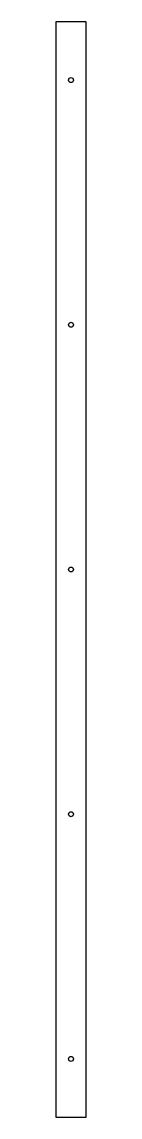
# Model space of a CAD drawing. Header units: millimetres. Extents: x 660 to 679, y 431 to 1094.
import ezdxf

# ---------------------------------------------------------------- set-up
doc = ezdxf.new("R2010")
doc.units = ezdxf.units.MM
doc.layers.add('По умолчанию', color=7, linetype='Continuous', lineweight=30)

msp = doc.modelspace()

# ---------------------------------------------------------------- linework, layer by layer
at = {"layer": 'По умолчанию', "color": 18, "lineweight": 30, "true_color": 0x000000}
msp.add_lwpolyline([(660.17, 431.31), (678.54, 431.31), (678.54, 431.31), (678.54, 1093.68), (678.54, 1093.68), (660.17, 1093.68), (660.17, 1093.68), (660.17, 431.31)], dxfattribs=at)
for centre in [(669.36, 1058.5), (669.36, 910.5), (669.36, 762.5), (669.36, 614.5), (669.36, 466.5)]:
    msp.add_circle(centre, 1.51, dxfattribs=at)

doc.saveas('drawing.dxf')
